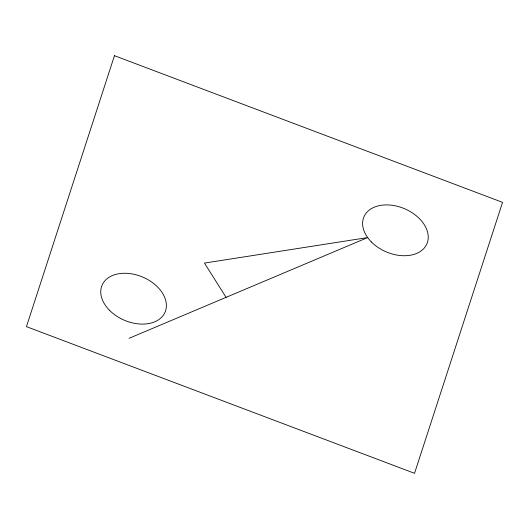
<?xml version="1.0" encoding="UTF-8"?>
<svg xmlns="http://www.w3.org/2000/svg" width="529" height="529" viewBox="0 0 529 529"><rect width="100%" height="100%" fill="white"/><g stroke="black" fill="none" stroke-linecap="round" stroke-linejoin="round"><path stroke-width="0.79" d="M129.063 338.309L367.655 237.574L204.452 263.085L226.081 297.344M114.456 55.69L26.45 326.644L414.544 473.31L502.55 202.356L114.456 55.69M109.615 310.411A34.259 23.455 23.1 0 0 164.988 312.341A34.259 23.455 23.1 0 0 126.114 273.288A34.259 23.455 23.1 0 0 109.615 310.411M371.47 242.051A34.259 23.455 23.1 0 0 426.843 243.981A34.259 23.455 23.1 0 0 387.969 204.928A34.259 23.455 23.1 0 0 371.47 242.051"/></g></svg>
